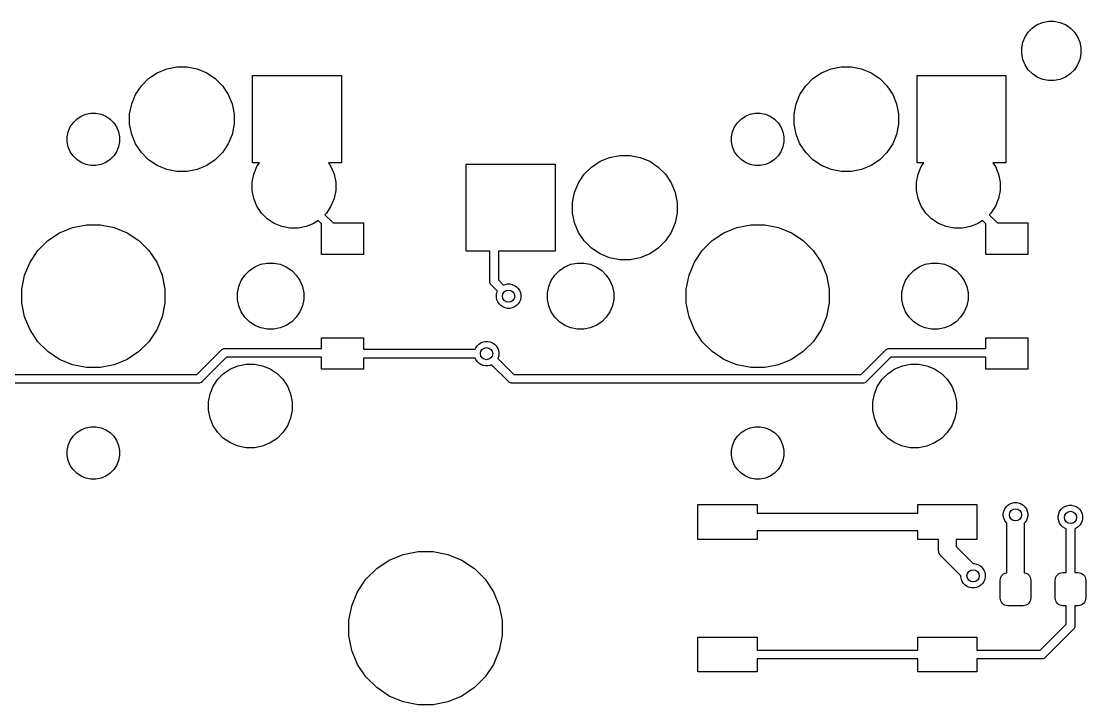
# Model space of a CAD drawing. Extents: x 109 to 185, y -151 to -34.
# Drawn here: x 153.51 to 184.03, y -75.22 to -55.61 of the extents above; entities that cross this region are included whole.
import ezdxf

# ---------------------------------------------------------------- set-up
doc = ezdxf.new("R2010")
doc.units = 0
doc.layers.add('BLACK', color=7, linetype='CONTINUOUS')

msp = doc.modelspace()

# ---------------------------------------------------------------- linework, layer by layer
at = {"layer": 'BLACK', "linetype": 'CONTINUOUS'}
for p, q in [((182.383, -55.92), (182.501, -55.8016)), ((182.501, -55.8016), (182.64, -55.7085)), ((182.64, -55.7085), (182.795, -55.6445)), ((182.795, -55.6445), (182.959, -55.6118)), ((182.959, -55.6118), (183.127, -55.6118)), ((183.127, -55.6118), (183.291, -55.6445)), ((183.291, -55.6445), (183.446, -55.7085)), ((183.446, -55.7085), (183.585, -55.8016)), ((183.585, -55.8016), (183.703, -55.92)), ((182.226, -56.2139), (182.29, -56.0592)), ((182.29, -56.0592), (182.383, -55.92)), ((183.703, -55.92), (183.796, -56.0592)), ((183.796, -56.0592), (183.86, -56.2139)), ((182.193, -56.3781), (182.226, -56.2139)), ((182.193, -56.5455), (182.193, -56.3781)), ((183.86, -56.2139), (183.893, -56.3781)), ((183.893, -56.3781), (183.893, -56.5455)), ((182.226, -56.7097), (182.193, -56.5455)), ((182.29, -56.8644), (182.226, -56.7097)), ((183.86, -56.7097), (183.796, -56.8644)), ((183.893, -56.5455), (183.86, -56.7097)), ((157.404, -57.0907), (157.677, -56.9776)), ((157.677, -56.9776), (157.967, -56.92)), ((157.967, -56.92), (158.263, -56.92)), ((158.263, -56.92), (158.553, -56.9776)), ((158.553, -56.9776), (158.826, -57.0907)), ((176.454, -57.0907), (176.727, -56.9776)), ((176.727, -56.9776), (177.017, -56.92)), ((177.017, -56.92), (177.313, -56.92)), ((177.313, -56.92), (177.603, -56.9776)), ((177.603, -56.9776), (177.876, -57.0907)), ((182.383, -57.0036), (182.29, -56.8644)), ((182.501, -57.122), (182.383, -57.0036)), ((183.703, -57.0036), (183.585, -57.122)), ((183.796, -56.8644), (183.703, -57.0036)), ((156.95, -57.4638), (157.159, -57.2549)), ((157.159, -57.2549), (157.404, -57.0907)), ((158.826, -57.0907), (159.071, -57.2549)), ((159.071, -57.2549), (159.28, -57.4638)), ((160.142, -59.67), (160.142, -57.17)), ((160.142, -57.17), (162.692, -57.17)), ((162.692, -57.17), (162.692, -59.67)), ((176, -57.4638), (176.209, -57.2549)), ((176.209, -57.2549), (176.454, -57.0907)), ((177.876, -57.0907), (178.121, -57.2549)), ((178.121, -57.2549), (178.33, -57.4638)), ((179.192, -59.67), (179.192, -57.17)), ((179.192, -57.17), (181.742, -57.17)), ((181.742, -57.17), (181.742, -59.67)), ((182.64, -57.2151), (182.501, -57.122)), ((182.795, -57.2791), (182.64, -57.2151)), ((182.959, -57.3118), (182.795, -57.2791)), ((183.127, -57.3118), (182.959, -57.3118)), ((183.291, -57.2791), (183.127, -57.3118)), ((183.446, -57.2151), (183.291, -57.2791)), ((183.585, -57.122), (183.446, -57.2151)), ((156.786, -57.7095), (156.95, -57.4638)), ((159.28, -57.4638), (159.444, -57.7095)), ((175.836, -57.7095), (176, -57.4638)), ((178.33, -57.4638), (178.494, -57.7095)), ((156.615, -58.2723), (156.673, -57.9825)), ((156.673, -57.9825), (156.786, -57.7095)), ((159.444, -57.7095), (159.557, -57.9825)), ((159.557, -57.9825), (159.615, -58.2723)), ((175.665, -58.2723), (175.723, -57.9825)), ((175.723, -57.9825), (175.836, -57.7095)), ((178.494, -57.7095), (178.607, -57.9825)), ((178.607, -57.9825), (178.665, -58.2723)), ((155.22, -58.3354), (155.356, -58.2788)), ((155.356, -58.2788), (155.501, -58.25)), ((155.501, -58.25), (155.649, -58.25)), ((155.649, -58.25), (155.794, -58.2788)), ((155.794, -58.2788), (155.93, -58.3354)), ((156.615, -58.5677), (156.615, -58.2723)), ((159.615, -58.2723), (159.615, -58.5677)), ((174.27, -58.3354), (174.406, -58.2788)), ((174.406, -58.2788), (174.551, -58.25)), ((174.551, -58.25), (174.699, -58.25)), ((174.699, -58.25), (174.844, -58.2788)), ((174.844, -58.2788), (174.98, -58.3354)), ((175.665, -58.5677), (175.665, -58.2723)), ((178.665, -58.2723), (178.665, -58.5677)), ((154.91, -58.6447), (154.992, -58.5219)), ((154.992, -58.5219), (155.097, -58.4174)), ((155.097, -58.4174), (155.22, -58.3354)), ((155.93, -58.3354), (156.053, -58.4174)), ((156.053, -58.4174), (156.158, -58.5219)), ((156.158, -58.5219), (156.24, -58.6447)), ((156.673, -58.8575), (156.615, -58.5677)), ((159.615, -58.5677), (159.557, -58.8575)), ((173.96, -58.6447), (174.042, -58.5219)), ((174.042, -58.5219), (174.147, -58.4174)), ((174.147, -58.4174), (174.27, -58.3354)), ((174.98, -58.3354), (175.103, -58.4174)), ((175.103, -58.4174), (175.208, -58.5219)), ((175.208, -58.5219), (175.29, -58.6447)), ((175.723, -58.8575), (175.665, -58.5677)), ((178.665, -58.5677), (178.607, -58.8575)), ((154.825, -58.9261), (154.854, -58.7812)), ((154.854, -58.7812), (154.91, -58.6447)), ((156.24, -58.6447), (156.296, -58.7812)), ((156.296, -58.7812), (156.325, -58.9261)), ((156.786, -59.1305), (156.673, -58.8575)), ((159.557, -58.8575), (159.444, -59.1305)), ((173.875, -58.9261), (173.904, -58.7812)), ((173.904, -58.7812), (173.96, -58.6447)), ((175.29, -58.6447), (175.346, -58.7812)), ((175.346, -58.7812), (175.375, -58.9261)), ((175.836, -59.1305), (175.723, -58.8575)), ((178.607, -58.8575), (178.494, -59.1305)), ((154.825, -59.0739), (154.825, -58.9261)), ((154.854, -59.2188), (154.825, -59.0739)), ((156.325, -59.0739), (156.296, -59.2188)), ((156.325, -58.9261), (156.325, -59.0739)), ((156.95, -59.3762), (156.786, -59.1305)), ((159.444, -59.1305), (159.28, -59.3762)), ((173.875, -59.0739), (173.875, -58.9261)), ((173.904, -59.2188), (173.875, -59.0739)), ((175.375, -59.0739), (175.346, -59.2188)), ((175.375, -58.9261), (175.375, -59.0739)), ((176, -59.3762), (175.836, -59.1305)), ((178.494, -59.1305), (178.33, -59.3762)), ((154.91, -59.3553), (154.854, -59.2188)), ((154.992, -59.4781), (154.91, -59.3553)), ((155.097, -59.5826), (154.992, -59.4781)), ((156.158, -59.4781), (156.053, -59.5826)), ((156.24, -59.3553), (156.158, -59.4781)), ((156.296, -59.2188), (156.24, -59.3553)), ((157.159, -59.5851), (156.95, -59.3762)), ((159.28, -59.3762), (159.071, -59.5851)), ((170.377, -59.5176), (170.667, -59.46)), ((170.667, -59.46), (170.963, -59.46)), ((170.963, -59.46), (171.253, -59.5176)), ((173.96, -59.3553), (173.904, -59.2188)), ((174.042, -59.4781), (173.96, -59.3553)), ((174.147, -59.5826), (174.042, -59.4781)), ((175.208, -59.4781), (175.103, -59.5826)), ((175.29, -59.3553), (175.208, -59.4781)), ((175.346, -59.2188), (175.29, -59.3553)), ((176.209, -59.5851), (176, -59.3762)), ((178.33, -59.3762), (178.121, -59.5851)), ((155.22, -59.6646), (155.097, -59.5826)), ((155.356, -59.7212), (155.22, -59.6646)), ((155.501, -59.75), (155.356, -59.7212)), ((155.649, -59.75), (155.501, -59.75)), ((155.794, -59.7212), (155.649, -59.75)), ((155.93, -59.6646), (155.794, -59.7212)), ((156.053, -59.5826), (155.93, -59.6646)), ((157.404, -59.7493), (157.159, -59.5851)), ((157.677, -59.8624), (157.404, -59.7493)), ((158.826, -59.7493), (158.553, -59.8624)), ((159.071, -59.5851), (158.826, -59.7493)), ((160.336, -59.67), (160.142, -59.67)), ((160.171, -60), (160.262, -59.7816)), ((160.262, -59.7816), (160.336, -59.67)), ((162.692, -59.67), (162.314, -59.67)), ((162.314, -59.67), (162.388, -59.7816)), ((162.388, -59.7816), (162.479, -60)), ((166.265, -62.21), (166.265, -59.71)), ((166.265, -59.71), (168.815, -59.71)), ((168.815, -59.71), (168.815, -62.21)), ((169.65, -60.0038), (169.859, -59.7949)), ((169.859, -59.7949), (170.104, -59.6307)), ((170.104, -59.6307), (170.377, -59.5176)), ((171.253, -59.5176), (171.526, -59.6307)), ((171.526, -59.6307), (171.771, -59.7949)), ((171.771, -59.7949), (171.98, -60.0038)), ((174.27, -59.6646), (174.147, -59.5826)), ((174.406, -59.7212), (174.27, -59.6646)), ((174.551, -59.75), (174.406, -59.7212)), ((174.699, -59.75), (174.551, -59.75)), ((174.844, -59.7212), (174.699, -59.75)), ((174.98, -59.6646), (174.844, -59.7212)), ((175.103, -59.5826), (174.98, -59.6646)), ((176.454, -59.7493), (176.209, -59.5851)), ((176.727, -59.8624), (176.454, -59.7493)), ((177.876, -59.7493), (177.603, -59.8624)), ((178.121, -59.5851), (177.876, -59.7493)), ((179.386, -59.67), (179.192, -59.67)), ((179.221, -60), (179.312, -59.7816)), ((179.312, -59.7816), (179.386, -59.67)), ((181.742, -59.67), (181.364, -59.67)), ((181.364, -59.67), (181.438, -59.7816)), ((181.438, -59.7816), (181.529, -60)), ((157.967, -59.92), (157.677, -59.8624)), ((158.263, -59.92), (157.967, -59.92)), ((158.553, -59.8624), (158.263, -59.92)), ((160.125, -60.2318), (160.171, -60)), ((162.479, -60), (162.525, -60.2318)), ((169.486, -60.2495), (169.65, -60.0038)), ((171.98, -60.0038), (172.144, -60.2495)), ((177.017, -59.92), (176.727, -59.8624)), ((177.313, -59.92), (177.017, -59.92)), ((177.603, -59.8624), (177.313, -59.92)), ((179.175, -60.2318), (179.221, -60)), ((181.529, -60), (181.575, -60.2318)), ((160.125, -60.4682), (160.125, -60.2318)), ((162.525, -60.2318), (162.525, -60.4682)), ((169.373, -60.5225), (169.486, -60.2495)), ((172.144, -60.2495), (172.257, -60.5225)), ((179.175, -60.4682), (179.175, -60.2318)), ((181.575, -60.2318), (181.575, -60.4682)), ((160.171, -60.7), (160.125, -60.4682)), ((160.262, -60.9184), (160.171, -60.7)), ((162.479, -60.7), (162.388, -60.9184)), ((162.525, -60.4682), (162.479, -60.7)), ((169.315, -60.8123), (169.373, -60.5225)), ((172.257, -60.5225), (172.315, -60.8123)), ((179.221, -60.7), (179.175, -60.4682)), ((179.312, -60.9184), (179.221, -60.7)), ((181.529, -60.7), (181.438, -60.9184)), ((181.575, -60.4682), (181.529, -60.7)), ((160.393, -61.115), (160.262, -60.9184)), ((162.388, -60.9184), (162.257, -61.115)), ((169.315, -61.1077), (169.315, -60.8123)), ((172.315, -60.8123), (172.315, -61.1077)), ((179.443, -61.115), (179.312, -60.9184)), ((181.438, -60.9184), (181.307, -61.115)), ((160.56, -61.2821), (160.393, -61.115)), ((160.757, -61.4134), (160.56, -61.2821)), ((162.02, -61.3285), (161.893, -61.4134)), ((162.119, -61.4268), (162.02, -61.3285)), ((162.257, -61.115), (162.209, -61.1633)), ((162.209, -61.1633), (162.446, -61.4)), ((169.373, -61.3975), (169.315, -61.1077)), ((172.315, -61.1077), (172.257, -61.3975)), ((179.61, -61.2821), (179.443, -61.115)), ((179.807, -61.4134), (179.61, -61.2821)), ((181.07, -61.3285), (180.943, -61.4134)), ((181.169, -61.4268), (181.07, -61.3285)), ((181.307, -61.115), (181.259, -61.1633)), ((181.259, -61.1633), (181.496, -61.4)), ((154.604, -61.6833), (154.977, -61.5288)), ((154.977, -61.5288), (155.373, -61.45)), ((155.373, -61.45), (155.777, -61.45)), ((155.777, -61.45), (156.173, -61.5288)), ((156.173, -61.5288), (156.546, -61.6833)), ((160.975, -61.5039), (160.757, -61.4134)), ((161.207, -61.55), (160.975, -61.5039)), ((161.443, -61.55), (161.207, -61.55)), ((161.675, -61.5039), (161.443, -61.55)), ((161.893, -61.4134), (161.675, -61.5039)), ((162.119, -62.3), (162.119, -61.4268)), ((162.446, -61.4), (163.319, -61.4)), ((163.319, -61.4), (163.319, -62.3)), ((169.486, -61.6705), (169.373, -61.3975)), ((172.257, -61.3975), (172.144, -61.6705)), ((173.654, -61.6833), (174.027, -61.5288)), ((174.027, -61.5288), (174.423, -61.45)), ((174.423, -61.45), (174.827, -61.45)), ((174.827, -61.45), (175.223, -61.5288)), ((175.223, -61.5288), (175.596, -61.6833)), ((180.025, -61.5039), (179.807, -61.4134)), ((180.257, -61.55), (180.025, -61.5039)), ((180.493, -61.55), (180.257, -61.55)), ((180.725, -61.5039), (180.493, -61.55)), ((180.943, -61.4134), (180.725, -61.5039)), ((181.169, -62.3), (181.169, -61.4268)), ((181.496, -61.4), (182.369, -61.4)), ((182.369, -61.4), (182.369, -62.3)), ((153.983, -62.1932), (154.268, -61.9077)), ((154.268, -61.9077), (154.604, -61.6833)), ((156.546, -61.6833), (156.882, -61.9077)), ((156.882, -61.9077), (157.167, -62.1932)), ((169.65, -61.9162), (169.486, -61.6705)), ((169.859, -62.1251), (169.65, -61.9162)), ((171.98, -61.9162), (171.771, -62.1251)), ((172.144, -61.6705), (171.98, -61.9162)), ((173.033, -62.1932), (173.318, -61.9077)), ((173.318, -61.9077), (173.654, -61.6833)), ((175.596, -61.6833), (175.932, -61.9077)), ((175.932, -61.9077), (176.217, -62.1932)), ((153.758, -62.529), (153.983, -62.1932)), ((157.167, -62.1932), (157.392, -62.529)), ((166.94, -62.21), (166.265, -62.21)), ((166.94, -63.0776), (166.94, -62.21)), ((168.815, -62.21), (167.19, -62.21)), ((167.19, -62.21), (167.19, -63.032)), ((170.104, -62.2893), (169.859, -62.1251)), ((171.771, -62.1251), (171.526, -62.2893)), ((172.808, -62.529), (173.033, -62.1932)), ((176.217, -62.1932), (176.442, -62.529)), ((153.604, -62.902), (153.758, -62.529)), ((157.392, -62.529), (157.546, -62.902)), ((160.378, -62.5865), (160.561, -62.55)), ((160.561, -62.55), (160.749, -62.55)), ((160.749, -62.55), (160.932, -62.5865)), ((163.319, -62.3), (162.119, -62.3)), ((169.268, -62.5865), (169.451, -62.55)), ((169.451, -62.55), (169.639, -62.55)), ((169.639, -62.55), (169.822, -62.5865)), ((170.377, -62.4024), (170.104, -62.2893)), ((170.667, -62.46), (170.377, -62.4024)), ((170.963, -62.46), (170.667, -62.46)), ((171.253, -62.4024), (170.963, -62.46)), ((171.526, -62.2893), (171.253, -62.4024)), ((172.654, -62.902), (172.808, -62.529)), ((176.442, -62.529), (176.596, -62.902)), ((179.428, -62.5865), (179.611, -62.55)), ((179.611, -62.55), (179.799, -62.55)), ((179.799, -62.55), (179.982, -62.5865)), ((182.369, -62.3), (181.169, -62.3)), ((159.917, -62.8944), (160.049, -62.7621)), ((160.049, -62.7621), (160.205, -62.6581)), ((160.205, -62.6581), (160.378, -62.5865)), ((160.932, -62.5865), (161.105, -62.6581)), ((161.105, -62.6581), (161.261, -62.7621)), ((161.261, -62.7621), (161.393, -62.8944)), ((168.807, -62.8944), (168.939, -62.7621)), ((168.939, -62.7621), (169.095, -62.6581)), ((169.095, -62.6581), (169.268, -62.5865)), ((169.822, -62.5865), (169.995, -62.6581)), ((169.995, -62.6581), (170.151, -62.7621)), ((170.151, -62.7621), (170.283, -62.8944)), ((178.967, -62.8944), (179.099, -62.7621)), ((179.099, -62.7621), (179.255, -62.6581)), ((179.255, -62.6581), (179.428, -62.5865)), ((179.982, -62.5865), (180.155, -62.6581)), ((180.155, -62.6581), (180.311, -62.7621)), ((180.311, -62.7621), (180.443, -62.8944)), ((153.525, -63.2981), (153.604, -62.902)), ((157.546, -62.902), (157.625, -63.2981)), ((159.742, -63.2229), (159.813, -63.05)), ((159.813, -63.05), (159.917, -62.8944)), ((161.393, -62.8944), (161.497, -63.05)), ((161.497, -63.05), (161.568, -63.2229)), ((166.939, -63.0837), (166.94, -63.0776)), ((166.942, -63.1083), (166.939, -63.0837)), ((166.949, -63.1318), (166.942, -63.1083)), ((166.961, -63.1535), (166.949, -63.1318)), ((166.969, -63.1634), (166.961, -63.1535)), ((166.976, -63.1726), (166.969, -63.1634)), ((166.981, -63.1765), (166.976, -63.1726)), ((167.162, -63.3571), (166.981, -63.1765)), ((167.19, -63.032), (167.338, -63.1803)), ((167.338, -63.1803), (167.379, -63.1634)), ((167.379, -63.1634), (167.447, -63.15)), ((167.447, -63.15), (167.516, -63.15)), ((167.516, -63.15), (167.583, -63.1634)), ((167.583, -63.1634), (167.647, -63.1898)), ((168.632, -63.2229), (168.703, -63.05)), ((168.703, -63.05), (168.807, -62.8944)), ((170.283, -62.8944), (170.387, -63.05)), ((170.387, -63.05), (170.458, -63.2229)), ((172.575, -63.2981), (172.654, -62.902)), ((176.596, -62.902), (176.675, -63.2981)), ((178.792, -63.2229), (178.863, -63.05)), ((178.863, -63.05), (178.967, -62.8944)), ((180.443, -62.8944), (180.547, -63.05)), ((180.547, -63.05), (180.618, -63.2229)), ((153.525, -63.7019), (153.525, -63.2981)), ((157.625, -63.2981), (157.625, -63.7019)), ((159.705, -63.4064), (159.742, -63.2229)), ((159.705, -63.5936), (159.705, -63.4064)), ((161.568, -63.2229), (161.605, -63.4064)), ((161.605, -63.4064), (161.605, -63.5936)), ((167.131, -63.4655), (167.145, -63.3979)), ((167.131, -63.5345), (167.131, -63.4655)), ((167.145, -63.3979), (167.162, -63.3571)), ((167.647, -63.1898), (167.704, -63.2281)), ((167.704, -63.2281), (167.753, -63.2769)), ((167.753, -63.2769), (167.791, -63.3342)), ((167.791, -63.3342), (167.818, -63.3979)), ((167.818, -63.3979), (167.831, -63.4655)), ((167.831, -63.4655), (167.831, -63.5345)), ((168.595, -63.4064), (168.632, -63.2229)), ((168.595, -63.5936), (168.595, -63.4064)), ((170.458, -63.2229), (170.495, -63.4064)), ((170.495, -63.4064), (170.495, -63.5936)), ((172.575, -63.7019), (172.575, -63.2981)), ((176.675, -63.2981), (176.675, -63.7019)), ((178.755, -63.4064), (178.792, -63.2229)), ((178.755, -63.5936), (178.755, -63.4064)), ((180.618, -63.2229), (180.655, -63.4064)), ((180.655, -63.4064), (180.655, -63.5936)), ((153.604, -64.098), (153.525, -63.7019)), ((157.625, -63.7019), (157.546, -64.098)), ((159.742, -63.7771), (159.705, -63.5936)), ((159.813, -63.95), (159.742, -63.7771)), ((161.568, -63.7771), (161.497, -63.95)), ((161.605, -63.5936), (161.568, -63.7771)), ((167.145, -63.6021), (167.131, -63.5345)), ((167.171, -63.6658), (167.145, -63.6021)), ((167.209, -63.7231), (167.171, -63.6658)), ((167.258, -63.7719), (167.209, -63.7231)), ((167.315, -63.8102), (167.258, -63.7719)), ((167.704, -63.7719), (167.647, -63.8102)), ((167.753, -63.7231), (167.704, -63.7719)), ((167.791, -63.6658), (167.753, -63.7231)), ((167.818, -63.6021), (167.791, -63.6658)), ((167.831, -63.5345), (167.818, -63.6021)), ((168.632, -63.7771), (168.595, -63.5936)), ((168.703, -63.95), (168.632, -63.7771)), ((170.458, -63.7771), (170.387, -63.95)), ((170.495, -63.5936), (170.458, -63.7771)), ((172.654, -64.098), (172.575, -63.7019)), ((176.675, -63.7019), (176.596, -64.098)), ((178.792, -63.7771), (178.755, -63.5936)), ((178.863, -63.95), (178.792, -63.7771)), ((180.618, -63.7771), (180.547, -63.95)), ((180.655, -63.5936), (180.618, -63.7771)), ((159.917, -64.1056), (159.813, -63.95)), ((161.497, -63.95), (161.393, -64.1056)), ((167.379, -63.8365), (167.315, -63.8102)), ((167.447, -63.85), (167.379, -63.8365)), ((167.516, -63.85), (167.447, -63.85)), ((167.583, -63.8365), (167.516, -63.85)), ((167.647, -63.8102), (167.583, -63.8365)), ((168.807, -64.1056), (168.703, -63.95)), ((170.387, -63.95), (170.283, -64.1056)), ((178.967, -64.1056), (178.863, -63.95)), ((180.547, -63.95), (180.443, -64.1056)), ((153.758, -64.471), (153.604, -64.098)), ((157.546, -64.098), (157.392, -64.471)), ((160.049, -64.2379), (159.917, -64.1056)), ((160.205, -64.3419), (160.049, -64.2379)), ((160.378, -64.4135), (160.205, -64.3419)), ((161.105, -64.3419), (160.932, -64.4135)), ((161.261, -64.2379), (161.105, -64.3419)), ((161.393, -64.1056), (161.261, -64.2379)), ((168.939, -64.2379), (168.807, -64.1056)), ((169.095, -64.3419), (168.939, -64.2379)), ((169.268, -64.4135), (169.095, -64.3419)), ((169.995, -64.3419), (169.822, -64.4135)), ((170.151, -64.2379), (169.995, -64.3419)), ((170.283, -64.1056), (170.151, -64.2379)), ((172.808, -64.471), (172.654, -64.098)), ((176.596, -64.098), (176.442, -64.471)), ((179.099, -64.2379), (178.967, -64.1056)), ((179.255, -64.3419), (179.099, -64.2379)), ((179.428, -64.4135), (179.255, -64.3419)), ((180.155, -64.3419), (179.982, -64.4135)), ((180.311, -64.2379), (180.155, -64.3419)), ((180.443, -64.1056), (180.311, -64.2379)), ((153.983, -64.8068), (153.758, -64.471)), ((157.392, -64.471), (157.167, -64.8068)), ((160.561, -64.45), (160.378, -64.4135)), ((160.749, -64.45), (160.561, -64.45)), ((160.932, -64.4135), (160.749, -64.45)), ((162.119, -65), (162.119, -64.7)), ((162.119, -64.7), (163.319, -64.7)), ((163.319, -64.7), (163.319, -65.025)), ((169.451, -64.45), (169.268, -64.4135)), ((169.639, -64.45), (169.451, -64.45)), ((169.822, -64.4135), (169.639, -64.45)), ((173.033, -64.8068), (172.808, -64.471)), ((176.442, -64.471), (176.217, -64.8068)), ((179.611, -64.45), (179.428, -64.4135)), ((179.799, -64.45), (179.611, -64.45)), ((179.982, -64.4135), (179.799, -64.45)), ((181.169, -65), (181.169, -64.7)), ((181.169, -64.7), (182.369, -64.7)), ((182.369, -64.7), (182.369, -65.6)), ((154.268, -65.0923), (153.983, -64.8068)), ((157.167, -64.8068), (156.882, -65.0923)), ((159.273, -65.0206), (159.295, -65.009)), ((159.295, -65.009), (159.318, -65.0018)), ((159.318, -65.0018), (159.337, -65)), ((159.337, -65), (159.343, -64.9994)), ((159.337, -65), (159.337, -65)), ((159.343, -64.9994), (159.349, -65)), ((159.349, -65), (162.119, -65)), ((166.523, -65.025), (166.54, -64.9842)), ((166.54, -64.9842), (166.578, -64.9269)), ((166.578, -64.9269), (166.627, -64.8781)), ((166.627, -64.8781), (166.685, -64.8398)), ((166.685, -64.8398), (166.748, -64.8135)), ((166.748, -64.8135), (166.816, -64.8)), ((166.816, -64.8), (166.885, -64.8)), ((166.885, -64.8), (166.952, -64.8135)), ((166.952, -64.8135), (167.016, -64.8398)), ((167.016, -64.8398), (167.073, -64.8781)), ((167.073, -64.8781), (167.122, -64.9269)), ((167.122, -64.9269), (167.16, -64.9842)), ((167.16, -64.9842), (167.187, -65.0479)), ((173.318, -65.0923), (173.033, -64.8068)), ((176.217, -64.8068), (175.932, -65.0923)), ((178.323, -65.0206), (178.345, -65.009)), ((178.345, -65.009), (178.368, -65.0018)), ((178.368, -65.0018), (178.387, -65)), ((178.387, -65), (178.393, -64.9994)), ((178.387, -65), (178.387, -65)), ((178.393, -64.9994), (178.399, -65)), ((178.399, -65), (181.169, -65)), ((154.604, -65.3167), (154.268, -65.0923)), ((156.882, -65.0923), (156.546, -65.3167)), ((158.541, -65.75), (159.25, -65.0409)), ((159.395, -65.25), (158.686, -65.959)), ((159.25, -65.0409), (159.254, -65.0362)), ((159.254, -65.0362), (159.259, -65.0323)), ((159.259, -65.0323), (159.273, -65.0206)), ((162.119, -65.25), (159.395, -65.25)), ((162.119, -65.6), (162.119, -65.25)), ((163.319, -65.025), (166.523, -65.025)), ((166.523, -65.275), (163.319, -65.275)), ((163.319, -65.275), (163.319, -65.6)), ((166.54, -65.3158), (166.523, -65.275)), ((166.578, -65.3731), (166.54, -65.3158)), ((167.187, -65.2521), (167.17, -65.2929)), ((167.17, -65.2929), (167.627, -65.75)), ((167.187, -65.0479), (167.2, -65.1155)), ((167.2, -65.1845), (167.187, -65.2521)), ((167.2, -65.1155), (167.2, -65.1845)), ((173.654, -65.3167), (173.318, -65.0923)), ((175.932, -65.0923), (175.596, -65.3167)), ((177.591, -65.75), (178.3, -65.0409)), ((178.445, -65.25), (177.736, -65.959)), ((178.3, -65.0409), (178.304, -65.0362)), ((178.304, -65.0362), (178.309, -65.0323)), ((178.309, -65.0323), (178.323, -65.0206)), ((181.169, -65.25), (178.445, -65.25)), ((181.169, -65.6), (181.169, -65.25)), ((154.977, -65.4712), (154.604, -65.3167)), ((155.373, -65.55), (154.977, -65.4712)), ((155.777, -65.55), (155.373, -65.55)), ((156.173, -65.4712), (155.777, -65.55)), ((156.546, -65.3167), (156.173, -65.4712)), ((159.31, -65.7179), (159.507, -65.5866)), ((159.507, -65.5866), (159.725, -65.4961)), ((159.725, -65.4961), (159.957, -65.45)), ((159.957, -65.45), (160.193, -65.45)), ((160.193, -65.45), (160.425, -65.4961)), ((160.425, -65.4961), (160.643, -65.5866)), ((160.643, -65.5866), (160.84, -65.7179)), ((163.319, -65.6), (162.119, -65.6)), ((166.627, -65.4219), (166.578, -65.3731)), ((166.685, -65.4602), (166.627, -65.4219)), ((166.748, -65.4865), (166.685, -65.4602)), ((166.816, -65.5), (166.748, -65.4865)), ((166.885, -65.5), (166.816, -65.5)), ((166.952, -65.4865), (166.885, -65.5)), ((166.993, -65.4697), (166.952, -65.4865)), ((167.483, -65.9591), (166.993, -65.4697)), ((174.027, -65.4712), (173.654, -65.3167)), ((174.423, -65.55), (174.027, -65.4712)), ((174.827, -65.55), (174.423, -65.55)), ((175.223, -65.4712), (174.827, -65.55)), ((175.596, -65.3167), (175.223, -65.4712)), ((178.36, -65.7179), (178.557, -65.5866)), ((178.557, -65.5866), (178.775, -65.4961)), ((178.775, -65.4961), (179.007, -65.45)), ((179.007, -65.45), (179.243, -65.45)), ((179.243, -65.45), (179.475, -65.4961)), ((179.475, -65.4961), (179.693, -65.5866)), ((179.693, -65.5866), (179.89, -65.7179)), ((182.369, -65.6), (181.169, -65.6)), ((148.299, -65.75), (158.541, -65.75)), ((159.012, -66.0816), (159.143, -65.885)), ((159.143, -65.885), (159.31, -65.7179)), ((160.84, -65.7179), (161.007, -65.885)), ((161.007, -65.885), (161.138, -66.0816)), ((167.627, -65.75), (177.591, -65.75)), ((178.062, -66.0816), (178.193, -65.885)), ((178.193, -65.885), (178.36, -65.7179)), ((179.89, -65.7179), (180.057, -65.885)), ((180.057, -65.885), (180.188, -66.0816)), ((158.587, -66), (148.253, -66)), ((158.593, -66.0006), (158.587, -66)), ((158.599, -66), (158.593, -66.0006)), ((158.618, -65.9982), (158.599, -66)), ((158.599, -66), (158.599, -66)), ((158.641, -65.991), (158.618, -65.9982)), ((158.663, -65.9794), (158.641, -65.991)), ((158.682, -65.9638), (158.663, -65.9794)), ((158.686, -65.959), (158.682, -65.9638)), ((158.921, -66.3), (159.012, -66.0816)), ((161.138, -66.0816), (161.229, -66.3)), ((167.486, -65.9638), (167.483, -65.9591)), ((167.491, -65.9677), (167.486, -65.9638)), ((167.503, -65.9771), (167.491, -65.9677)), ((167.491, -65.9677), (167.491, -65.9677)), ((167.506, -65.9794), (167.503, -65.9771)), ((167.527, -65.991), (167.506, -65.9794)), ((167.551, -65.9982), (167.527, -65.991)), ((167.569, -66), (167.551, -65.9982)), ((167.575, -66.0006), (167.569, -66)), ((167.569, -66), (167.569, -66)), ((167.581, -66), (167.575, -66.0006)), ((177.637, -66), (167.581, -66)), ((177.643, -66.0006), (177.637, -66)), ((177.649, -66), (177.643, -66.0006)), ((177.668, -65.9982), (177.649, -66)), ((177.649, -66), (177.649, -66)), ((177.691, -65.991), (177.668, -65.9982)), ((177.713, -65.9794), (177.691, -65.991)), ((177.732, -65.9638), (177.713, -65.9794)), ((177.736, -65.959), (177.732, -65.9638)), ((177.971, -66.3), (178.062, -66.0816)), ((180.188, -66.0816), (180.279, -66.3)), ((158.875, -66.5318), (158.921, -66.3)), ((158.875, -66.7682), (158.875, -66.5318)), ((161.229, -66.3), (161.275, -66.5318)), ((161.275, -66.5318), (161.275, -66.7682)), ((177.925, -66.5318), (177.971, -66.3)), ((177.925, -66.7682), (177.925, -66.5318)), ((180.279, -66.3), (180.325, -66.5318)), ((180.325, -66.5318), (180.325, -66.7682)), ((158.921, -67), (158.875, -66.7682)), ((161.275, -66.7682), (161.229, -67)), ((177.971, -67), (177.925, -66.7682)), ((180.325, -66.7682), (180.279, -67)), ((159.012, -67.2184), (158.921, -67)), ((161.229, -67), (161.138, -67.2184)), ((178.062, -67.2184), (177.971, -67)), ((180.279, -67), (180.188, -67.2184)), ((154.992, -67.5219), (155.097, -67.4174)), ((155.097, -67.4174), (155.22, -67.3354)), ((155.22, -67.3354), (155.356, -67.2788)), ((155.356, -67.2788), (155.501, -67.25)), ((155.501, -67.25), (155.649, -67.25)), ((155.649, -67.25), (155.794, -67.2788)), ((155.794, -67.2788), (155.93, -67.3354)), ((155.93, -67.3354), (156.053, -67.4174)), ((156.053, -67.4174), (156.158, -67.5219)), ((159.143, -67.415), (159.012, -67.2184)), ((159.31, -67.5821), (159.143, -67.415)), ((161.007, -67.415), (160.84, -67.5821)), ((161.138, -67.2184), (161.007, -67.415)), ((174.042, -67.5219), (174.147, -67.4174)), ((174.147, -67.4174), (174.27, -67.3354)), ((174.27, -67.3354), (174.406, -67.2788)), ((174.406, -67.2788), (174.551, -67.25)), ((174.551, -67.25), (174.699, -67.25)), ((174.699, -67.25), (174.844, -67.2788)), ((174.844, -67.2788), (174.98, -67.3354)), ((174.98, -67.3354), (175.103, -67.4174)), ((175.103, -67.4174), (175.208, -67.5219)), ((178.193, -67.415), (178.062, -67.2184)), ((178.36, -67.5821), (178.193, -67.415)), ((180.057, -67.415), (179.89, -67.5821)), ((180.188, -67.2184), (180.057, -67.415)), ((154.854, -67.7812), (154.91, -67.6447)), ((154.91, -67.6447), (154.992, -67.5219)), ((156.158, -67.5219), (156.24, -67.6447)), ((156.24, -67.6447), (156.296, -67.7812)), ((159.507, -67.7134), (159.31, -67.5821)), ((159.725, -67.8039), (159.507, -67.7134)), ((160.643, -67.7134), (160.425, -67.8039)), ((160.84, -67.5821), (160.643, -67.7134)), ((173.904, -67.7812), (173.96, -67.6447)), ((173.96, -67.6447), (174.042, -67.5219)), ((175.208, -67.5219), (175.29, -67.6447)), ((175.29, -67.6447), (175.346, -67.7812)), ((178.557, -67.7134), (178.36, -67.5821)), ((178.775, -67.8039), (178.557, -67.7134)), ((179.693, -67.7134), (179.475, -67.8039)), ((179.89, -67.5821), (179.693, -67.7134)), ((154.825, -67.9261), (154.854, -67.7812)), ((154.825, -68.0739), (154.825, -67.9261)), ((156.296, -67.7812), (156.325, -67.9261)), ((156.325, -67.9261), (156.325, -68.0739)), ((159.957, -67.85), (159.725, -67.8039)), ((160.193, -67.85), (159.957, -67.85)), ((160.425, -67.8039), (160.193, -67.85)), ((173.875, -67.9261), (173.904, -67.7812)), ((173.875, -68.0739), (173.875, -67.9261)), ((175.346, -67.7812), (175.375, -67.9261)), ((175.375, -67.9261), (175.375, -68.0739)), ((179.007, -67.85), (178.775, -67.8039)), ((179.243, -67.85), (179.007, -67.85)), ((179.475, -67.8039), (179.243, -67.85)), ((154.854, -68.2188), (154.825, -68.0739)), ((154.91, -68.3553), (154.854, -68.2188)), ((154.992, -68.4781), (154.91, -68.3553)), ((156.24, -68.3553), (156.158, -68.4781)), ((156.296, -68.2188), (156.24, -68.3553)), ((156.325, -68.0739), (156.296, -68.2188)), ((173.904, -68.2188), (173.875, -68.0739)), ((173.96, -68.3553), (173.904, -68.2188)), ((174.042, -68.4781), (173.96, -68.3553)), ((175.29, -68.3553), (175.208, -68.4781)), ((175.346, -68.2188), (175.29, -68.3553)), ((175.375, -68.0739), (175.346, -68.2188)), ((155.097, -68.5826), (154.992, -68.4781)), ((155.22, -68.6646), (155.097, -68.5826)), ((155.356, -68.7212), (155.22, -68.6646)), ((155.93, -68.6646), (155.794, -68.7212)), ((156.053, -68.5826), (155.93, -68.6646)), ((156.158, -68.4781), (156.053, -68.5826)), ((174.147, -68.5826), (174.042, -68.4781)), ((174.27, -68.6646), (174.147, -68.5826)), ((174.406, -68.7212), (174.27, -68.6646)), ((174.98, -68.6646), (174.844, -68.7212)), ((175.103, -68.5826), (174.98, -68.6646)), ((175.208, -68.4781), (175.103, -68.5826)), ((155.501, -68.75), (155.356, -68.7212)), ((155.649, -68.75), (155.501, -68.75)), ((155.794, -68.7212), (155.649, -68.75)), ((174.551, -68.75), (174.406, -68.7212)), ((174.699, -68.75), (174.551, -68.75)), ((174.844, -68.7212), (174.699, -68.75)), ((172.911, -70.482), (172.911, -69.482)), ((172.911, -69.482), (174.611, -69.482)), ((174.611, -69.482), (174.611, -69.732)), ((179.211, -69.732), (179.211, -69.482)), ((179.211, -69.482), (180.911, -69.482)), ((180.911, -69.482), (180.911, -70.482)), ((181.706, -69.608), (181.745, -69.5507)), ((181.745, -69.5507), (181.793, -69.5019)), ((181.793, -69.5019), (181.851, -69.4636)), ((181.851, -69.4636), (181.914, -69.4372)), ((181.914, -69.4372), (181.982, -69.4238)), ((181.982, -69.4238), (182.051, -69.4238)), ((182.051, -69.4238), (182.118, -69.4372)), ((182.118, -69.4372), (182.182, -69.4636)), ((182.182, -69.4636), (182.24, -69.5019)), ((182.24, -69.5019), (182.288, -69.5507)), ((182.288, -69.5507), (182.327, -69.608)), ((183.32, -69.6267), (183.368, -69.5779)), ((183.368, -69.5779), (183.426, -69.5396)), ((183.426, -69.5396), (183.489, -69.5132)), ((183.489, -69.5132), (183.557, -69.4998)), ((183.557, -69.4998), (183.626, -69.4998)), ((183.626, -69.4998), (183.693, -69.5132)), ((183.693, -69.5132), (183.757, -69.5396)), ((183.757, -69.5396), (183.815, -69.5779)), ((183.815, -69.5779), (183.863, -69.6267)), ((174.611, -69.732), (179.211, -69.732)), ((181.666, -69.7393), (181.68, -69.6717)), ((181.666, -69.8083), (181.666, -69.7393)), ((181.68, -69.8759), (181.666, -69.8083)), ((181.68, -69.6717), (181.706, -69.608)), ((181.706, -69.9396), (181.68, -69.8759)), ((182.327, -69.608), (182.353, -69.6717)), ((182.353, -69.8759), (182.327, -69.9396)), ((182.353, -69.6717), (182.366, -69.7393)), ((182.366, -69.8083), (182.353, -69.8759)), ((182.366, -69.7393), (182.366, -69.8083)), ((183.241, -69.8153), (183.255, -69.7477)), ((183.241, -69.8843), (183.241, -69.8153)), ((183.255, -69.9519), (183.241, -69.8843)), ((183.255, -69.7477), (183.281, -69.684)), ((183.281, -69.684), (183.32, -69.6267)), ((183.863, -69.6267), (183.902, -69.684)), ((183.902, -69.684), (183.928, -69.7477)), ((183.928, -69.7477), (183.941, -69.8153)), ((183.941, -69.8843), (183.928, -69.9519)), ((183.941, -69.8153), (183.941, -69.8843)), ((181.745, -69.9969), (181.706, -69.9396)), ((181.766, -70.0188), (181.745, -69.9969)), ((181.766, -71.4355), (181.766, -70.0188)), ((182.288, -69.9969), (182.266, -70.0188)), ((182.266, -70.0188), (182.266, -71.4355)), ((182.327, -69.9396), (182.288, -69.9969)), ((183.281, -70.0156), (183.255, -69.9519)), ((183.32, -70.0729), (183.281, -70.0156)), ((183.368, -70.1217), (183.32, -70.0729)), ((183.426, -70.16), (183.368, -70.1217)), ((183.466, -70.1769), (183.426, -70.16)), ((183.466, -71.4324), (183.466, -70.1769)), ((183.757, -70.16), (183.716, -70.1769)), ((183.716, -70.1769), (183.716, -71.4324)), ((183.815, -70.1217), (183.757, -70.16)), ((183.863, -70.0729), (183.815, -70.1217)), ((183.902, -70.0156), (183.863, -70.0729)), ((183.928, -69.9519), (183.902, -70.0156)), ((174.611, -70.482), (172.911, -70.482)), ((179.211, -70.232), (174.611, -70.232)), ((174.611, -70.232), (174.611, -70.482)), ((179.211, -70.482), (179.211, -70.232)), ((179.811, -70.482), (179.211, -70.482)), ((179.811, -70.7737), (179.811, -70.482)), ((180.911, -70.482), (180.311, -70.482)), ((180.311, -70.482), (180.311, -70.6824)), ((179.81, -70.786), (179.811, -70.7737)), ((179.815, -70.835), (179.81, -70.786)), ((180.311, -70.6824), (180.804, -71.175)), ((163.698, -71.3161), (164.058, -71.0754)), ((164.058, -71.0754), (164.458, -70.9095)), ((164.458, -70.9095), (164.883, -70.825)), ((164.883, -70.825), (165.317, -70.825)), ((165.317, -70.825), (165.742, -70.9095)), ((165.742, -70.9095), (166.142, -71.0754)), ((166.142, -71.0754), (166.502, -71.3161)), ((179.829, -70.8821), (179.815, -70.835)), ((179.852, -70.9256), (179.829, -70.8821)), ((179.883, -70.9636), (179.852, -70.9256)), ((179.893, -70.9715), (179.883, -70.9636)), ((180.45, -71.5286), (179.893, -70.9715)), ((163.391, -71.6226), (163.698, -71.3161)), ((166.502, -71.3161), (166.809, -71.6226)), ((180.804, -71.175), (180.834, -71.175)), ((180.834, -71.175), (180.902, -71.1885)), ((180.902, -71.1885), (180.966, -71.2148)), ((180.966, -71.2148), (181.023, -71.2531)), ((181.023, -71.2531), (181.072, -71.3019)), ((181.072, -71.3019), (181.11, -71.3592)), ((181.11, -71.3592), (181.137, -71.4229)), ((163.15, -71.9829), (163.391, -71.6226)), ((166.809, -71.6226), (167.05, -71.9829)), ((180.45, -71.5595), (180.45, -71.5286)), ((180.463, -71.6271), (180.45, -71.5595)), ((180.49, -71.6908), (180.463, -71.6271)), ((180.528, -71.7481), (180.49, -71.6908)), ((181.11, -71.6908), (181.072, -71.7481)), ((181.137, -71.6271), (181.11, -71.6908)), ((181.137, -71.4229), (181.15, -71.4905)), ((181.15, -71.5595), (181.137, -71.6271)), ((181.15, -71.4905), (181.15, -71.5595)), ((181.579, -71.6512), (181.583, -71.6085)), ((181.579, -72.1636), (181.579, -71.6512)), ((181.583, -71.6085), (181.596, -71.5674)), ((181.596, -71.5674), (181.616, -71.5296)), ((181.616, -71.5296), (181.643, -71.4965)), ((181.643, -71.4965), (181.676, -71.4693)), ((181.676, -71.4693), (181.714, -71.4491)), ((181.714, -71.4491), (181.755, -71.4366)), ((181.755, -71.4366), (181.766, -71.4355)), ((182.266, -71.4355), (182.278, -71.4366)), ((182.278, -71.4366), (182.319, -71.4491)), ((182.319, -71.4491), (182.357, -71.4693)), ((182.357, -71.4693), (182.39, -71.4965)), ((182.39, -71.4965), (182.417, -71.5296)), ((182.417, -71.5296), (182.437, -71.5674)), ((182.437, -71.5674), (182.45, -71.6085)), ((182.45, -71.6085), (182.454, -71.6512)), ((182.454, -71.6512), (182.454, -72.1636)), ((183.154, -71.6512), (183.158, -71.6085)), ((183.154, -72.1636), (183.154, -71.6512)), ((183.158, -71.6085), (183.171, -71.5674)), ((183.171, -71.5674), (183.191, -71.5296)), ((183.191, -71.5296), (183.218, -71.4965)), ((183.218, -71.4965), (183.251, -71.4693)), ((183.251, -71.4693), (183.289, -71.4491)), ((183.289, -71.4491), (183.33, -71.4366)), ((183.33, -71.4366), (183.373, -71.4324)), ((183.373, -71.4324), (183.466, -71.4324)), ((183.716, -71.4324), (183.81, -71.4324)), ((183.81, -71.4324), (183.853, -71.4366)), ((183.853, -71.4366), (183.894, -71.4491)), ((183.894, -71.4491), (183.932, -71.4693)), ((183.932, -71.4693), (183.965, -71.4965)), ((183.965, -71.4965), (183.992, -71.5296)), ((183.992, -71.5296), (184.012, -71.5674)), ((184.012, -71.5674), (184.025, -71.6085)), ((184.025, -71.6085), (184.029, -71.6512)), ((184.029, -71.6512), (184.029, -72.1636)), ((162.985, -72.3833), (163.15, -71.9829)), ((167.05, -71.9829), (167.215, -72.3833)), ((180.577, -71.7969), (180.528, -71.7481)), ((180.634, -71.8352), (180.577, -71.7969)), ((180.698, -71.8615), (180.634, -71.8352)), ((180.766, -71.875), (180.698, -71.8615)), ((180.834, -71.875), (180.766, -71.875)), ((180.902, -71.8615), (180.834, -71.875)), ((180.966, -71.8352), (180.902, -71.8615)), ((181.023, -71.7969), (180.966, -71.8352)), ((181.072, -71.7481), (181.023, -71.7969)), ((181.583, -72.2063), (181.579, -72.1636)), ((181.596, -72.2474), (181.583, -72.2063)), ((181.616, -72.2852), (181.596, -72.2474)), ((181.643, -72.3183), (181.616, -72.2852)), ((181.676, -72.3455), (181.643, -72.3183)), ((182.39, -72.3183), (182.357, -72.3455)), ((182.417, -72.2852), (182.39, -72.3183)), ((182.437, -72.2474), (182.417, -72.2852)), ((182.45, -72.2063), (182.437, -72.2474)), ((182.454, -72.1636), (182.45, -72.2063)), ((183.158, -72.2063), (183.154, -72.1636)), ((183.171, -72.2474), (183.158, -72.2063)), ((183.191, -72.2852), (183.171, -72.2474)), ((183.218, -72.3183), (183.191, -72.2852)), ((183.251, -72.3455), (183.218, -72.3183)), ((183.965, -72.3183), (183.932, -72.3455)), ((183.992, -72.2852), (183.965, -72.3183)), ((184.012, -72.2474), (183.992, -72.2852)), ((184.025, -72.2063), (184.012, -72.2474)), ((184.029, -72.1636), (184.025, -72.2063)), ((162.9, -72.8083), (162.985, -72.3833)), ((167.215, -72.3833), (167.3, -72.8083)), ((181.714, -72.3657), (181.676, -72.3455)), ((181.755, -72.3782), (181.714, -72.3657)), ((181.798, -72.3824), (181.755, -72.3782)), ((182.235, -72.3824), (181.798, -72.3824)), ((182.278, -72.3782), (182.235, -72.3824)), ((182.319, -72.3657), (182.278, -72.3782)), ((182.357, -72.3455), (182.319, -72.3657)), ((183.289, -72.3657), (183.251, -72.3455)), ((183.33, -72.3782), (183.289, -72.3657)), ((183.373, -72.3824), (183.33, -72.3782)), ((183.466, -72.3824), (183.373, -72.3824)), ((183.466, -72.9146), (183.466, -72.3824)), ((183.81, -72.3824), (183.716, -72.3824)), ((183.716, -72.3824), (183.716, -72.9603)), ((183.853, -72.3782), (183.81, -72.3824)), ((183.894, -72.3657), (183.853, -72.3782)), ((183.932, -72.3455), (183.894, -72.3657)), ((162.9, -73.2417), (162.9, -72.8083)), ((167.3, -72.8083), (167.3, -73.2417)), ((182.724, -73.657), (183.466, -72.9146)), ((162.985, -73.6667), (162.9, -73.2417)), ((167.3, -73.2417), (167.215, -73.6667)), ((183.675, -73.0591), (182.869, -73.866)), ((183.68, -73.0552), (183.675, -73.0591)), ((183.684, -73.0505), (183.68, -73.0552)), ((183.696, -73.0362), (183.684, -73.0505)), ((183.684, -73.0505), (183.684, -73.0505)), ((183.707, -73.0145), (183.696, -73.0362)), ((183.715, -72.9909), (183.707, -73.0145)), ((183.707, -73.0145), (183.707, -73.0145)), ((183.716, -72.9725), (183.715, -72.9909)), ((183.716, -72.9603), (183.717, -72.9664)), ((183.717, -72.9664), (183.716, -72.9725)), ((183.716, -72.9725), (183.716, -72.9725)), ((172.911, -74.282), (172.911, -73.282)), ((172.911, -73.282), (174.611, -73.282)), ((174.611, -73.282), (174.611, -73.657)), ((179.211, -73.657), (179.211, -73.282)), ((179.211, -73.282), (180.911, -73.282)), ((180.911, -73.282), (180.911, -73.657)), ((163.15, -74.0671), (162.985, -73.6667)), ((167.215, -73.6667), (167.05, -74.0671)), ((174.611, -73.657), (179.211, -73.657)), ((180.911, -73.657), (182.724, -73.657)), ((163.391, -74.4274), (163.15, -74.0671)), ((167.05, -74.0671), (166.809, -74.4274)), ((179.211, -73.907), (174.611, -73.907)), ((174.611, -73.907), (174.611, -74.282)), ((179.211, -74.282), (179.211, -73.907)), ((182.77, -73.907), (180.911, -73.907)), ((180.911, -73.907), (180.911, -74.282)), ((182.776, -73.9076), (182.77, -73.907)), ((182.782, -73.907), (182.776, -73.9076)), ((182.8, -73.9052), (182.782, -73.907)), ((182.782, -73.907), (182.782, -73.907)), ((182.824, -73.898), (182.8, -73.9052)), ((182.846, -73.8864), (182.824, -73.898)), ((182.865, -73.8708), (182.846, -73.8864)), ((182.869, -73.866), (182.865, -73.8708)), ((163.698, -74.7339), (163.391, -74.4274)), ((166.809, -74.4274), (166.502, -74.7339)), ((174.611, -74.282), (172.911, -74.282)), ((180.911, -74.282), (179.211, -74.282)), ((164.058, -74.9746), (163.698, -74.7339)), ((166.502, -74.7339), (166.142, -74.9746)), ((164.458, -75.1405), (164.058, -74.9746)), ((166.142, -74.9746), (165.742, -75.1405)), ((164.883, -75.225), (164.458, -75.1405)), ((165.317, -75.225), (164.883, -75.225)), ((165.742, -75.1405), (165.317, -75.225))]:
    msp.add_line(p, q, dxfattribs=at)
at = {"layer": 'BLACK'}
for centre in [(167.481, -63.5), (166.85, -65.15), (182.016, -69.7738), (183.591, -69.8498), (180.8, -71.525)]:
    msp.add_circle(centre, 0.175, dxfattribs=at)

doc.saveas('drawing.dxf')
